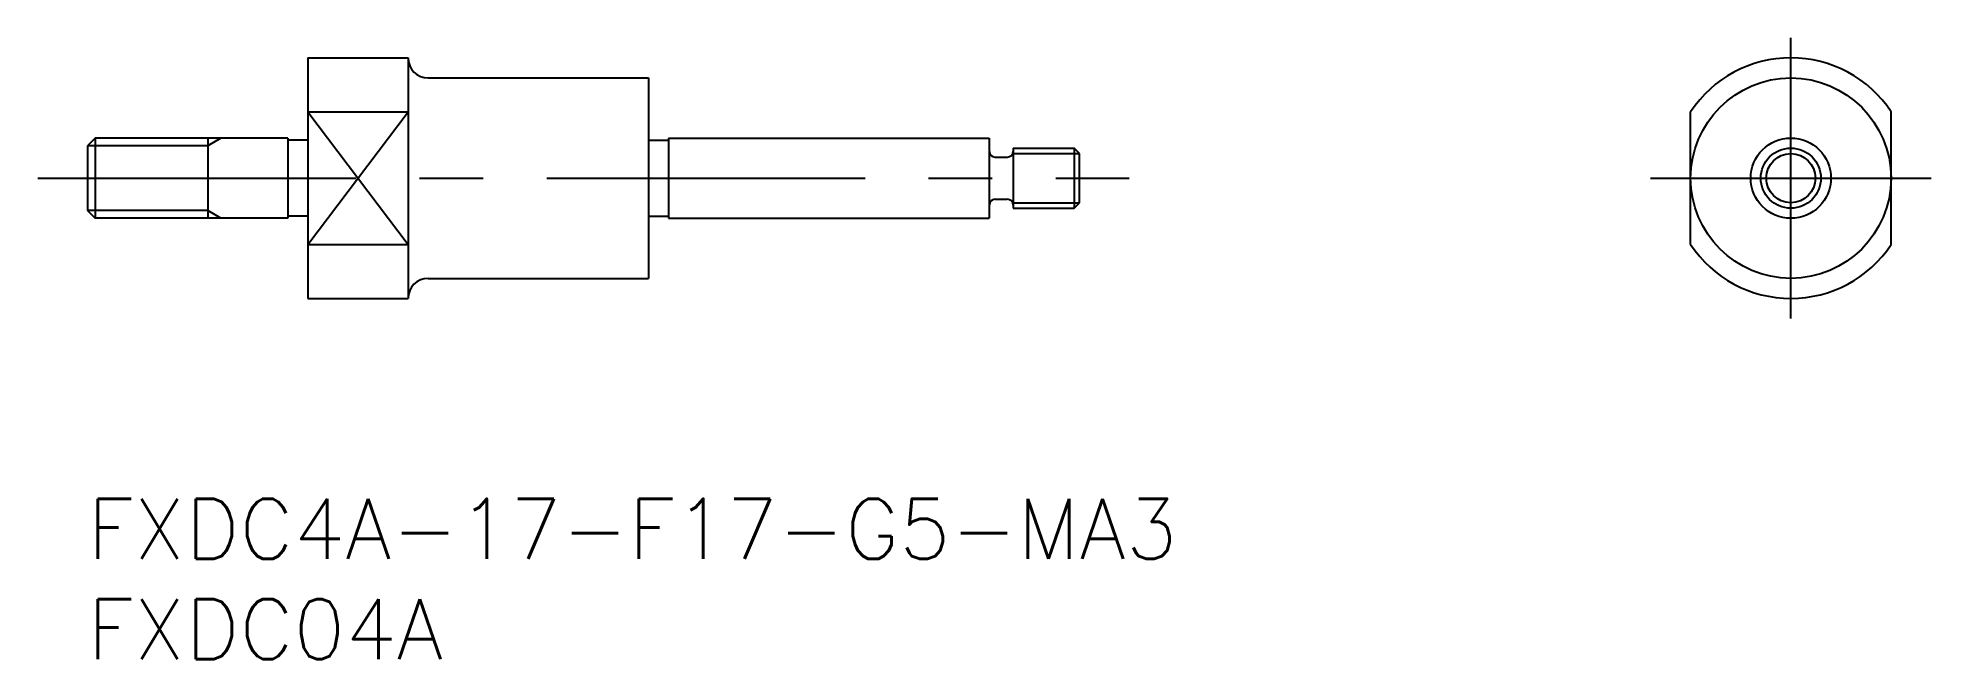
# Model space of a CAD drawing. Extents: x -2.5 to 92, y -8 to 23.
import ezdxf

# ---------------------------------------------------------------- set-up
doc = ezdxf.new("R2010")
doc.units = 0
doc.header["$LTSCALE"] = 0.5
doc.linetypes.add('CENTER', pattern=[50.8, 31.75, -6.35, 6.35, -6.35])
for name, color, linetype in [('MSM_CENTER', 1, 'CENTER'), ('MSM_CONTINUOUS', 7, 'CONTINUOUS'), ('MSM_NARROW', 5, 'CONTINUOUS'), ('MSM_PART_NUMBER', 7, 'CONTINUOUS')]:
    doc.layers.add(name, color=color, linetype=linetype)
doc.styles.get("Standard").update_dxf_attribs({"font": 'txt.shx', "height": 3, "bigfont": 'bigfont.shx'})

# ---------------------------------------------------------------- blocks, each defined once
blk = doc.blocks.new('*U3')
at = {"layer": 'MSM_PART_NUMBER'}
blk.add_text('FXDC4A-17-F17-G5-MA3', height=3, dxfattribs=at).set_placement((0, -3))
blk = doc.blocks.new('*U4')
at = {"layer": 'MSM_PART_NUMBER'}
blk.add_text('FXDC04A', height=3, dxfattribs=at).set_placement((0, -8))

msp = doc.modelspace()

# ---------------------------------------------------------------- linework, layer by layer
at = {"layer": 'MSM_CENTER'}
for p, q in [((85, 9), (85, 23)), ((-2.475, 16), (51.975, 16)), ((78, 16), (92, 16))]:
    msp.add_line(p, q, dxfattribs=at)
at = {"layer": 'MSM_CONTINUOUS'}
for p, q in [((11, 22), (11, 10)), ((11, 22), (16, 22)), ((16, 22), (16, 10)), ((17, 21), (28, 21)), ((28, 21), (28, 11)), ((11, 19.317), (16, 19.317)), ((80, 12.683), (80, 19.317)), ((90, 12.683), (90, 19.317)), ((0.379, 18), (0, 17.621)), ((0.379, 18), (0.379, 14)), ((10, 18), (0.379, 18)), ((6, 18), (6, 14)), ((10, 18), (10, 14)), ((29, 18), (45, 18)), ((29, 18), (29, 14)), ((45, 18), (45, 14)), ((0, 17.621), (0, 14.379)), ((11, 17.9), (10, 17.9)), ((28, 17.9), (29, 17.9)), ((45.3, 17.05), (45.9, 17.05)), ((46.2, 17.5), (46.2, 14.5)), ((46.2, 17.5), (49.229, 17.5)), ((49.5, 17.23), (49.229, 17.5)), ((49.229, 17.5), (49.229, 14.5)), ((49.5, 14.771), (49.5, 17.23)), ((0, 14.379), (0.379, 14)), ((45.3, 14.95), (45.9, 14.95)), ((46.2, 14.5), (49.229, 14.5)), ((49.229, 14.5), (49.5, 14.771)), ((10, 14), (0.379, 14)), ((11, 14.1), (10, 14.1)), ((28, 14.1), (29, 14.1)), ((29, 14), (45, 14)), ((11, 12.683), (16, 12.683)), ((17, 11), (28, 11)), ((11, 10), (16, 10))]:
    msp.add_line(p, q, dxfattribs=at)
for radius in [5, 2, 1.5]:
    msp.add_circle((85, 16), radius, dxfattribs=at)
for centre, radius, start, end in [((17, 22), 1, 180, 270), ((85, 16), 6, 33.55731, 146.44269), ((45.3, 17.35), 0.3, 180, 270), ((45.9, 17.35), 0.3, 270, 0), ((45.3, 14.65), 0.3, 90, 180), ((45.9, 14.65), 0.3, 0, 90), ((85, 16), 6, 213.55731, 326.44269), ((17, 10), 1, 90, 180)]:
    msp.add_arc(centre, radius, start, end, dxfattribs=at)
at = {"layer": 'MSM_NARROW'}
for p, q in [((11, 12.683), (16, 19.317)), ((11, 19.317), (16, 12.683)), ((6.656, 18), (6, 17.621)), ((6, 17.621), (0, 17.621)), ((46.2, 17.23), (49.5, 17.23)), ((6, 14.379), (0, 14.379)), ((6.656, 14), (6, 14.379)), ((46.2, 14.771), (49.5, 14.771))]:
    msp.add_line(p, q, dxfattribs=at)
msp.add_circle((85, 16), 1.229, dxfattribs=at)

# ---------------------------------------------------------------- block references
at = {"layer": 'MSM_CONTINUOUS'}
for name in ['*U3', '*U4']:
    msp.add_blockref(name, (0, 0), dxfattribs=at)

doc.saveas('drawing.dxf')
